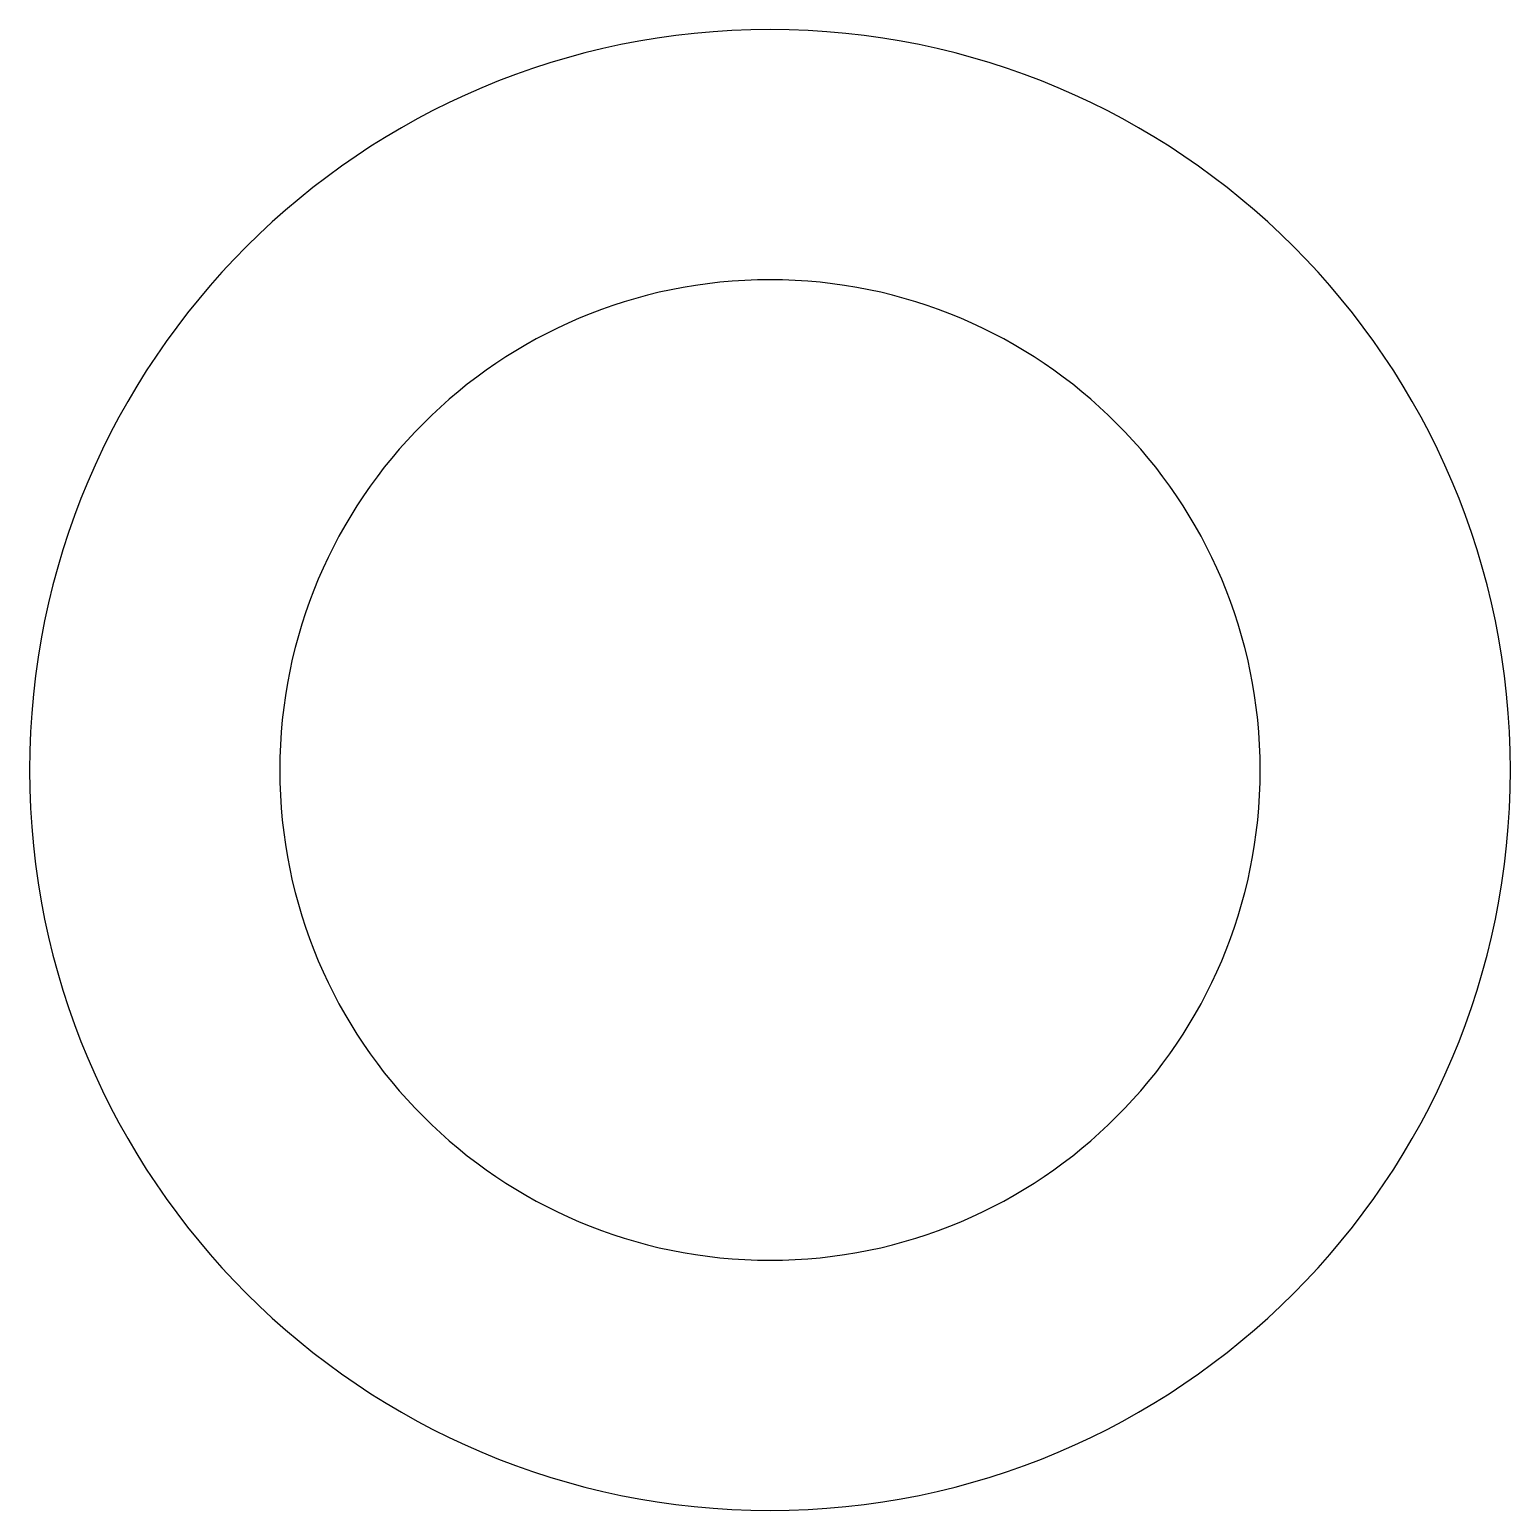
# Model space of a CAD drawing. Extents: x -18.5 to 18.5, y -18.5 to 18.5.
import ezdxf

# ---------------------------------------------------------------- set-up
doc = ezdxf.new("R2010")
doc.units = 0
doc.layers.add('VISIBLE', color=7, linetype='CONTINUOUS')

msp = doc.modelspace()

# ---------------------------------------------------------------- linework, layer by layer
at = {"layer": 'VISIBLE', "extrusion": (0, 0, -1)}
for radius in [18.5, 12.25]:
    msp.add_circle((0, 0, 13.1), radius, dxfattribs=at)

doc.saveas('drawing.dxf')
